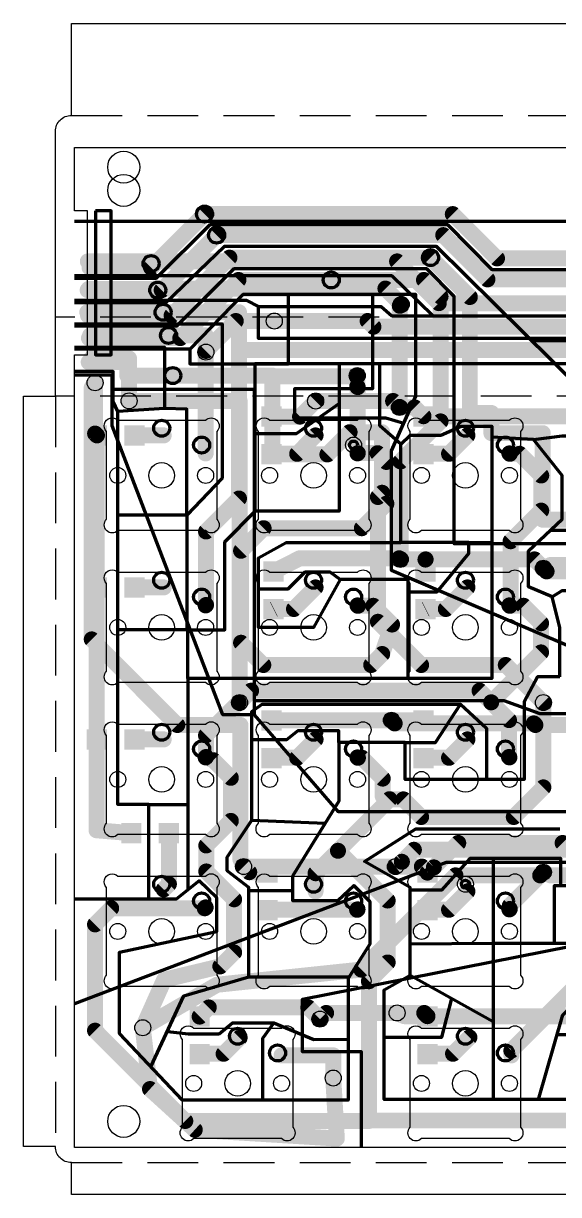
# Model space of a CAD drawing. Header units: millimetres. Extents: x -144 to 627, y 3 to 301.
# Drawn here: x 465.8 to 532.7, y 154.7 to 301.1 of the extents above; entities that cross this region are included whole.
import ezdxf

# ---------------------------------------------------------------- set-up
doc = ezdxf.new("R2010")
doc.units = ezdxf.units.MM
doc.linetypes.add('HIDDEN', pattern=[9.525, 6.35, -3.175])
for name, color, linetype in [('bends', 8, 'HIDDEN'), ('cuts', 31, 'Continuous'), ('pcb-bottom', 151, 'Continuous'), ('pcb-cuts', 211, 'Continuous'), ('pcb-top', 11, 'Continuous')]:
    doc.layers.add(name, color=color, linetype=linetype)
doc.layers.add('toolpath-pcb-bottom', color=155, linetype='Continuous', lineweight=200)
doc.layers.add('toolpath-pcb-top', color=15, linetype='Continuous', lineweight=200)

# ---------------------------------------------------------------- blocks, each defined once
blk = doc.blocks.new('RECT')
blk.add_solid([(-0.5, -0.5), (0.5, -0.5), (-0.5, 0.5), (0.5, 0.5)])

msp = doc.modelspace()

# ---------------------------------------------------------------- linework, layer by layer
at = {"layer": 'bends'}
for p, q in [((471.75, 289.625), (613.05, 289.625)), ((615.05, 264.425), (469.75, 264.425)), ((615.05, 254.525), (469.75, 254.525)), ((469.75, 254.525), (469.75, 160.725)), ((471.75, 158.725), (613.05, 158.725))]:
    msp.add_line(p, q, dxfattribs=at)
at = {"layer": 'cuts'}
for points in [[(471.75, 289.625), (471.75, 301.125), (613.05, 301.125), (613.05, 289.625, -0.4142136), (615.05, 287.625), (626.55, 287.625), (626.55, 264.425), (615.05, 264.425), (615.05, 254.525), (619.05, 254.525), (619.05, 160.725), (615.05, 160.725, -0.4142136), (613.05, 158.725), (613.05, 154.725), (471.75, 154.725), (471.75, 158.725, -0.4142136), (469.75, 160.725), (465.75, 160.725), (465.75, 254.525), (469.75, 254.525), (469.75, 287.625, -0.4142136)], [(476.15, 239.139), (476.15, 250.111, -1), (477.564, 251.525), (488.536, 251.525, -1), (489.95, 250.111), (489.95, 239.139, -1), (488.536, 237.725), (477.564, 237.725, -1)], [(495.15, 239.139), (495.15, 250.111, -1), (496.564, 251.525), (507.536, 251.525, -1), (508.95, 250.111), (508.95, 239.139, -1), (507.536, 237.725), (496.564, 237.725, -1)], [(514.15, 239.139), (514.15, 250.111, -1), (515.564, 251.525), (526.536, 251.525, -1), (527.95, 250.111), (527.95, 239.139, -1), (526.536, 237.725), (515.564, 237.725, -1)], [(476.15, 220.139), (476.15, 231.111, -1), (477.564, 232.525), (488.536, 232.525, -1), (489.95, 231.111), (489.95, 220.139, -1), (488.536, 218.725), (477.564, 218.725, -1)], [(495.15, 220.139), (495.15, 231.111, -1), (496.564, 232.525), (507.536, 232.525, -1), (508.95, 231.111), (508.95, 220.139, -1), (507.536, 218.725), (496.564, 218.725, -1)], [(514.15, 220.139), (514.15, 231.111, -1), (515.564, 232.525), (526.536, 232.525, -1), (527.95, 231.111), (527.95, 220.139, -1), (526.536, 218.725), (515.564, 218.725, -1)], [(476.15, 201.139), (476.15, 212.111, -1), (477.564, 213.525), (488.536, 213.525, -1), (489.95, 212.111), (489.95, 201.139, -1), (488.536, 199.725), (477.564, 199.725, -1)], [(495.15, 201.139), (495.15, 212.111, -1), (496.564, 213.525), (507.536, 213.525, -1), (508.95, 212.111), (508.95, 201.139, -1), (507.536, 199.725), (496.564, 199.725, -1)], [(514.15, 201.139), (514.15, 212.111, -1), (515.564, 213.525), (526.536, 213.525, -1), (527.95, 212.111), (527.95, 201.139, -1), (526.536, 199.725), (515.564, 199.725, -1)], [(476.15, 182.139), (476.15, 193.111, -1), (477.564, 194.525), (488.536, 194.525, -1), (489.95, 193.111), (489.95, 182.139, -1), (488.536, 180.725), (477.564, 180.725, -1)], [(495.15, 182.139), (495.15, 193.111, -1), (496.564, 194.525), (507.536, 194.525, -1), (508.95, 193.111), (508.95, 182.139, -1), (507.536, 180.725), (496.564, 180.725, -1)], [(514.15, 182.139), (514.15, 193.111, -1), (515.564, 194.525), (526.536, 194.525, -1), (527.95, 193.111), (527.95, 182.139, -1), (526.536, 180.725), (515.564, 180.725, -1)], [(485.65, 163.139), (485.65, 174.111, -1), (487.064, 175.525), (498.036, 175.525, -1), (499.45, 174.111), (499.45, 163.139, -1), (498.036, 161.725), (487.064, 161.725, -1)], [(514.15, 163.139), (514.15, 174.111, -1), (515.564, 175.525), (526.536, 175.525, -1), (527.95, 174.111), (527.95, 163.139, -1), (526.536, 161.725), (515.564, 161.725, -1)]]:
    msp.add_lwpolyline(points, format="xyb", close=True, dxfattribs=at)
for centre in [(478.3, 283.155), (478.3, 163.875)]:
    msp.add_circle(centre, 2, dxfattribs=at)
at = {"layer": 'pcb-bottom', "const_width": 2}
for points in [[(473.81, 271.375), (512.5, 271.375)], [(512.5, 271.375), (517.72, 266.155)], [(511.043, 267.982), (473.907, 267.938)], [(513.02, 266.005), (511.043, 267.982)], [(517.72, 266.155), (556.17, 266.155)], [(473.74, 265.02), (492.72, 265.02)], [(492.72, 260.305), (492.72, 265.02)], [(497.14, 263.925), (508.82, 263.925)], [(509.535, 263.21), (508.82, 263.925)], [(553.935, 263.21), (509.535, 263.21)], [(488.55, 262.125), (474.09, 262.125)], [(488.55, 260.04), (488.55, 262.125)], [(488.55, 247.375), (488.55, 260.04)], [(488.55, 260.04), (488.58, 260.04)], [(492.72, 260.305), (492.72, 241.735)], [(550.25, 260.305), (492.72, 260.305)], [(478.97, 259.235), (474.23, 259.235)], [(478.97, 253.935), (478.97, 259.235)], [(507.51, 255.725), (507.51, 257.095)], [(474.72, 249.856), (474.72, 256.205)], [(507.55, 255.685), (507.51, 255.725)], [(507.55, 247.375), (507.55, 255.685)], [(507.55, 255.685), (507.575, 255.66)], [(502.31, 253.925), (500.36, 251.975)], [(514.7, 253.125), (512.8, 253.125)], [(515.8, 252.025), (514.7, 253.125)], [(496.8, 251.975), (500.36, 251.975)], [(515.8, 252.025), (515.8, 251.975)], [(516.7, 252.025), (515.8, 251.975)], [(516.7, 252.025), (534.8, 252.025)], [(474.951, 249.625), (474.72, 249.856)], [(474.9, 231.525), (474.9, 249.625)], [(474.9, 249.625), (474.951, 249.625)], [(483.3, 249.625), (479.65, 249.625)], [(502.3, 249.625), (500, 247.325)], [(521.3, 249.625), (519, 247.325)], [(500, 247.325), (496.8, 247.325)], [(496.8, 247.325), (496.8, 247.275)], [(507.55, 247.375), (507.58, 247.405)], [(510.06, 247.405), (507.58, 247.405)], [(510.06, 247.405), (511.16, 246.305)], [(519, 247.325), (515.8, 247.325)], [(515.8, 247.325), (515.8, 247.275)], [(526.6, 247.325), (526.55, 247.375)], [(527.82, 247.325), (526.6, 247.325)], [(530.53, 244.615), (527.82, 247.325)], [(511.16, 246.305), (511.16, 241.095)], [(530.53, 240.225), (530.53, 244.615)], [(492.72, 241.735), (488.6, 237.615)], [(511.16, 241.095), (508.09, 238.025)], [(526.7, 236.395), (530.53, 240.225)], [(495.8, 238.025), (492.98, 235.205)], [(508.09, 238.025), (495.8, 238.025)], [(488.6, 237.615), (488.6, 228.425)], [(526.7, 228.325), (526.7, 236.395)], [(492.98, 235.205), (492.98, 223.705)], [(500.316, 234.265), (497.05, 232.6)], [(512.76, 234.265), (500.316, 234.265)], [(512.9, 234.125), (512.76, 234.265)], [(512.9, 234.125), (516.07, 234.125)], [(516.07, 234.125), (516.05, 234.105)], [(516.05, 232.6), (516.05, 234.105)], [(530.8, 233.025), (531.2, 232.625)], [(531.2, 232.625), (535, 232.625)], [(474.9, 231.525), (474.951, 230.625)], [(474.9, 212.525), (474.9, 230.625)], [(474.9, 230.625), (474.951, 230.625)], [(483.3, 230.625), (479.65, 230.625)], [(502.3, 230.625), (499.6, 227.925)], [(521.3, 230.625), (518.6, 227.925)], [(488.6, 228.425), (488.55, 228.375)], [(497.1, 227.925), (497.05, 227.9)], [(499.6, 227.925), (497.1, 227.925)], [(507.6, 228.325), (507.55, 228.375)], [(509.53, 228.325), (507.6, 228.325)], [(511.872, 225.983), (509.53, 228.325)], [(516.1, 227.925), (516.05, 227.9)], [(518.6, 227.925), (516.1, 227.925)], [(526.6, 228.325), (526.55, 228.375)], [(526.7, 228.325), (526.6, 228.325)], [(528.33, 228.325), (526.7, 228.325)], [(530.51, 226.145), (528.33, 228.325)], [(511.872, 225.983), (510.633, 222.298)], [(530.51, 222.495), (530.51, 226.145)], [(492.98, 223.705), (495.76, 220.925)], [(509.26, 220.925), (510.633, 222.298)], [(524.275, 216.26), (530.51, 222.495)], [(495.76, 220.925), (509.26, 220.925)], [(494.24, 217.715), (492.8, 216.275)], [(522.82, 217.715), (494.24, 217.715)], [(524.275, 216.26), (522.82, 217.715)], [(492.68, 216.225), (488.6, 212.145)], [(492.8, 216.225), (492.68, 216.225)], [(492.8, 216.225), (492.8, 216.275)], [(526.5, 214.035), (524.275, 216.26)], [(530.8, 216.225), (530.8, 205.625)], [(511.8, 214.025), (496.8, 214.025)], [(496.8, 214.025), (496.8, 213.975)], [(515.8, 214.025), (511.8, 214.025)], [(515.8, 214.025), (515.8, 213.975)], [(526.5, 209.425), (526.5, 214.035)], [(474.9, 212.525), (474.951, 211.625)], [(474.9, 200.265), (474.9, 211.625)], [(474.9, 211.625), (474.951, 211.625)], [(483.3, 211.625), (479.65, 211.625)], [(488.6, 212.145), (488.6, 209.425)], [(502.3, 211.625), (500, 209.325)], [(521.3, 211.625), (519, 209.325)], [(488.6, 209.425), (488.55, 209.375)], [(489.5, 209.025), (488.6, 209.425)], [(489.5, 209.025), (491.7, 206.825)], [(500, 209.325), (496.8, 209.325)], [(496.8, 209.325), (496.8, 209.275)], [(507.6, 209.325), (507.55, 209.375)], [(507.6, 209.325), (508.1, 209.325)], [(508.1, 209.325), (510.7, 206.725)], [(519, 209.325), (515.8, 209.325)], [(515.8, 209.325), (515.8, 209.275)], [(526.5, 209.425), (526.55, 209.375)], [(491.7, 206.825), (491.7, 201.435)], [(510.7, 206.725), (510.7, 204.525)], [(530.8, 205.625), (527.1, 201.925)], [(511.552, 204.147), (505.105, 197.7)], [(511.552, 204.147), (510.7, 204.525)], [(511.6, 204.125), (511.552, 204.147)], [(513.3, 204.125), (511.6, 204.125)], [(515.5, 201.925), (513.3, 204.125)], [(491.7, 201.435), (488.63, 198.365)], [(527.1, 201.925), (515.5, 201.925)], [(474.9, 200.265), (479.251, 199.905)], [(483.95, 199.905), (483.95, 193.524)], [(488.63, 198.365), (488.63, 195.115)], [(517.1, 195.625), (520.15, 198.675)], [(520.15, 198.675), (533.21, 198.675)], [(534.8, 197.085), (533.21, 198.675)], [(505.105, 197.7), (502.3, 194.895)], [(505.105, 197.7), (511.32, 191.485)], [(493.3, 195.725), (494, 195.025)], [(515.6, 195.725), (512.3, 195.725)], [(516.3, 195.025), (515.6, 195.725)], [(517.1, 195.625), (516.3, 194.975)], [(488.63, 195.115), (492.11, 191.635)], [(494, 195.025), (496.3, 195.025)], [(496.3, 195.025), (496.3, 194.975)], [(502.3, 194.895), (502.3, 192.625)], [(516.3, 195.025), (516.3, 194.975)], [(530.8, 195.025), (526.6, 190.825)], [(483.95, 193.524), (483.3, 192.875)], [(521.3, 192.625), (519, 190.325)], [(492.11, 191.635), (492.11, 184.981)], [(511.32, 191.485), (511.32, 183.735)], [(526.6, 190.825), (526.6, 190.425)], [(476.73, 190.515), (474.714, 188.499)], [(488.44, 190.515), (476.73, 190.515)], [(488.55, 190.625), (488.44, 190.515)], [(507.5, 190.325), (496.3, 190.325)], [(496.3, 190.325), (496.3, 190.275)], [(507.5, 190.325), (507.55, 190.375)], [(519, 190.325), (516.3, 190.325)], [(516.3, 190.325), (516.3, 190.275)], [(526.6, 190.425), (526.55, 190.375)], [(474.714, 188.499), (474.714, 175.211)], [(492.11, 184.981), (490.388, 183.258)], [(511.32, 183.735), (508.98, 181.395)], [(490.388, 183.258), (483.36, 181.575)], [(537, 182.925), (526.8, 172.725)], [(483.36, 181.575), (480.68, 175.585)], [(508.98, 181.395), (508.98, 163.985)], [(487.8, 176.975), (488.941, 178.115)], [(501.39, 178.115), (488.941, 178.115)], [(502.85, 176.655), (501.39, 178.115)], [(515.9, 177.425), (512.5, 177.425)], [(516.3, 177.025), (515.9, 177.425)], [(516.3, 177.025), (516.3, 176.975)], [(474.714, 175.211), (486, 163.925)], [(492.8, 174.325), (490.8, 172.325)], [(492.8, 174.325), (492.8, 174.375)], [(521.55, 174.375), (519.5, 172.325)], [(490.8, 172.325), (487.8, 172.325)], [(487.8, 172.325), (487.8, 172.275)], [(504.53, 172.125), (498.05, 172.125)], [(504.51, 169.295), (504.53, 172.125)], [(519.5, 172.325), (516.3, 172.325)], [(516.3, 172.325), (516.3, 172.275)], [(526.8, 172.725), (526.8, 172.125)], [(486, 163.925), (508.98, 163.925)], [(508.98, 163.985), (584.83, 163.985)], [(508.98, 163.985), (508.98, 163.925)]]:
    msp.add_lwpolyline(points, dxfattribs=at)
at = {"layer": 'pcb-bottom', "const_width": 1}
for points in [[(473.81, 271.875, 1), (473.81, 270.875)], [(512.854, 271.729, 1), (512.146, 271.021)], [(512.5, 270.875, 1), (512.5, 271.875)], [(473.906, 268.438, 1), (473.908, 267.438)], [(511.397, 268.335, 1), (510.69, 267.628)], [(511.044, 267.482, 1), (511.043, 268.482)], [(512.666, 265.651, 1), (513.374, 266.359)], [(517.72, 266.655, 1), (517.72, 265.655)], [(517.366, 265.801, 1), (518.074, 266.509)], [(473.74, 265.52, 1), (473.74, 264.52)], [(493.22, 265.02, 1), (492.22, 265.02)], [(492.72, 264.52, 1), (492.72, 265.52)], [(497.14, 264.425, 1), (497.14, 263.425)], [(509.174, 264.279, 1), (508.466, 263.571)], [(508.82, 263.425, 1), (508.82, 264.425)], [(509.535, 263.71, 1), (509.535, 262.71)], [(509.181, 262.856, 1), (509.889, 263.564)], [(474.09, 262.625, 1), (474.09, 261.625)], [(489.05, 262.125, 1), (488.05, 262.125)], [(488.55, 261.625, 1), (488.55, 262.625)], [(489.05, 260.04, 1), (488.05, 260.04)], [(488.55, 260.54, 1), (488.55, 259.54)], [(488.58, 259.54, 1), (488.58, 260.54)], [(493.22, 260.305, 1), (492.22, 260.305)], [(492.72, 260.805, 1), (492.72, 259.805)], [(492.22, 260.305, 1), (493.22, 260.305)], [(474.23, 259.735, 1), (474.23, 258.735)], [(479.47, 259.235, 1), (478.47, 259.235)], [(478.97, 258.735, 1), (478.97, 259.735)], [(488.05, 260.04, 1), (489.05, 260.04)], [(508.01, 257.095, 1), (507.01, 257.095)], [(475.22, 256.205, 1), (474.22, 256.205)], [(507.864, 256.079, 1), (507.156, 255.371)], [(507.01, 255.725, 1), (508.01, 255.725)], [(508.05, 255.685, 1), (507.05, 255.685)], [(507.904, 256.039, 1), (507.196, 255.331)], [(507.196, 255.331, 1), (507.904, 256.039)], [(507.221, 255.306, 1), (507.929, 256.014)], [(502.664, 253.571, 1), (501.956, 254.279)], [(478.47, 253.935, 1), (479.47, 253.935)], [(512.8, 253.625, 1), (512.8, 252.625)], [(515.054, 253.479, 1), (514.346, 252.771)], [(514.7, 252.625, 1), (514.7, 253.625)], [(496.8, 252.475, 1), (496.8, 251.475)], [(500.006, 252.328, 1), (500.713, 251.621)], [(500.36, 251.475, 1), (500.36, 252.475)], [(516.3, 252.025, 1), (515.3, 252.025)], [(515.772, 252.474, 1), (515.828, 251.475)], [(515.3, 251.975, 1), (516.3, 251.975)], [(515.446, 251.671, 1), (516.154, 252.379)], [(516.7, 252.525, 1), (516.7, 251.525)], [(516.728, 251.526, 1), (516.672, 252.524)], [(475.074, 250.209, 1), (474.366, 249.502)], [(474.22, 249.856, 1), (475.22, 249.856)], [(475.4, 249.625, 1), (474.4, 249.625)], [(474.9, 250.125, 1), (474.9, 249.125)], [(474.597, 249.271, 1), (475.304, 249.979)], [(474.951, 249.125, 1), (474.951, 250.125)], [(479.65, 250.125, 1), (479.65, 249.125)], [(483.3, 249.125, 1), (483.3, 250.125)], [(502.654, 249.271, 1), (501.946, 249.979)], [(521.654, 249.271, 1), (520.946, 249.979)], [(488.05, 247.375, 1), (489.05, 247.375)], [(496.8, 247.825, 1), (496.8, 246.825)], [(497.3, 247.325, 1), (496.3, 247.325)], [(496.3, 247.275, 1), (497.3, 247.275)], [(499.646, 247.679, 1), (500.354, 246.971)], [(500, 246.825, 1), (500, 247.825)], [(507.196, 247.729, 1), (507.904, 247.021)], [(507.05, 247.375, 1), (508.05, 247.375)], [(507.58, 247.905, 1), (507.58, 246.905)], [(507.934, 247.051, 1), (507.226, 247.759)], [(510.414, 247.759, 1), (509.706, 247.051)], [(510.06, 246.905, 1), (510.06, 247.905)], [(515.8, 247.825, 1), (515.8, 246.825)], [(516.3, 247.325, 1), (515.3, 247.325)], [(515.3, 247.275, 1), (516.3, 247.275)], [(518.646, 247.679, 1), (519.354, 246.971)], [(519, 246.825, 1), (519, 247.825)], [(526.904, 247.729, 1), (526.196, 247.021)], [(526.6, 247.825, 1), (526.6, 246.825)], [(526.246, 246.971, 1), (526.954, 247.679)], [(528.174, 247.679, 1), (527.466, 246.971)], [(527.82, 246.825, 1), (527.82, 247.825)], [(511.66, 246.305, 1), (510.66, 246.305)], [(510.806, 245.951, 1), (511.514, 246.659)], [(531.03, 244.615, 1), (530.03, 244.615)], [(530.176, 244.261, 1), (530.884, 244.969)], [(492.22, 241.735, 1), (493.22, 241.735)], [(493.074, 241.381, 1), (492.366, 242.089)], [(510.66, 241.095, 1), (511.66, 241.095)], [(511.514, 240.741, 1), (510.806, 241.449)], [(530.03, 240.225, 1), (531.03, 240.225)], [(530.884, 239.871, 1), (530.176, 240.579)], [(495.8, 238.525, 1), (495.8, 237.525)], [(496.154, 237.671, 1), (495.446, 238.379)], [(507.736, 238.379, 1), (508.444, 237.671)], [(508.09, 237.525, 1), (508.09, 238.525)], [(489.1, 237.615, 1), (488.1, 237.615)], [(488.246, 237.969, 1), (488.954, 237.261)], [(527.2, 236.395, 1), (526.2, 236.395)], [(526.346, 236.749, 1), (527.054, 236.041)], [(493.48, 235.205, 1), (492.48, 235.205)], [(492.626, 235.559, 1), (493.334, 234.851)], [(500.316, 234.765, 1), (500.316, 233.765)], [(500.543, 233.82, 1), (500.089, 234.71)], [(513.114, 234.619, 1), (512.406, 233.911)], [(512.9, 234.625, 1), (512.9, 233.625)], [(512.546, 233.771, 1), (513.254, 234.479)], [(512.76, 233.765, 1), (512.76, 234.765)], [(516.55, 234.105, 1), (515.55, 234.105)], [(515.696, 234.459, 1), (516.404, 233.751)], [(516.424, 233.771, 1), (515.716, 234.479)], [(516.07, 233.625, 1), (516.07, 234.625)], [(496.823, 233.045, 1), (497.277, 232.154)], [(515.55, 232.6, 1), (516.55, 232.6)], [(531.154, 233.379, 1), (530.446, 232.671)], [(531.2, 233.125, 1), (531.2, 232.125)], [(530.846, 232.271, 1), (531.554, 232.979)], [(475.399, 231.553, 1), (474.401, 231.497)], [(474.4, 231.525, 1), (475.4, 231.525)], [(475.4, 230.625, 1), (474.4, 230.625)], [(474.9, 231.125, 1), (474.9, 230.125)], [(474.951, 230.125, 1), (474.951, 231.125)], [(479.65, 231.125, 1), (479.65, 230.125)], [(483.3, 230.125, 1), (483.3, 231.125)], [(502.654, 230.271, 1), (501.946, 230.979)], [(521.654, 230.271, 1), (520.946, 230.979)], [(474.451, 230.597, 1), (475.45, 230.653)], [(488.196, 228.729, 1), (488.904, 228.021)], [(488.1, 228.425, 1), (489.1, 228.425)], [(488.954, 228.071, 1), (488.246, 228.779)], [(496.83, 228.35, 1), (497.27, 227.452)], [(497.1, 228.425, 1), (497.1, 227.425)], [(497.32, 227.476, 1), (496.88, 228.374)], [(499.246, 228.279, 1), (499.954, 227.571)], [(499.6, 227.425, 1), (499.6, 228.425)], [(507.904, 228.729, 1), (507.196, 228.021)], [(507.6, 228.825, 1), (507.6, 227.825)], [(507.246, 227.971, 1), (507.954, 228.679)], [(509.884, 228.679, 1), (509.176, 227.971)], [(509.53, 227.825, 1), (509.53, 228.825)], [(515.83, 228.35, 1), (516.27, 227.452)], [(516.1, 228.425, 1), (516.1, 227.425)], [(516.32, 227.476, 1), (515.88, 228.374)], [(518.246, 228.279, 1), (518.954, 227.571)], [(518.6, 227.425, 1), (518.6, 228.425)], [(526.904, 228.729, 1), (526.196, 228.021)], [(526.6, 228.825, 1), (526.6, 227.825)], [(526.7, 228.825, 1), (526.7, 227.825)], [(526.2, 228.325, 1), (527.2, 228.325)], [(526.246, 227.971, 1), (526.954, 228.679)], [(526.7, 227.825, 1), (526.7, 228.825)], [(528.684, 228.679, 1), (527.976, 227.971)], [(528.33, 227.825, 1), (528.33, 228.825)], [(512.346, 225.824, 1), (511.398, 226.143)], [(531.01, 226.145, 1), (530.01, 226.145)], [(530.156, 225.791, 1), (530.864, 226.499)], [(511.518, 225.63, 1), (512.225, 226.337)], [(493.334, 224.059, 1), (492.626, 223.351)], [(492.48, 223.705, 1), (493.48, 223.705)], [(510.159, 222.458, 1), (511.107, 222.139)], [(510.987, 221.945, 1), (510.28, 222.652)], [(530.01, 222.495, 1), (531.01, 222.495)], [(530.864, 222.141, 1), (530.156, 222.849)], [(495.76, 221.425, 1), (495.76, 220.425)], [(495.406, 220.571, 1), (496.114, 221.279)], [(508.906, 221.279, 1), (509.614, 220.571)], [(509.26, 220.425, 1), (509.26, 221.425)], [(494.24, 218.215, 1), (494.24, 217.215)], [(494.594, 217.361, 1), (493.886, 218.069)], [(523.174, 218.069, 1), (522.466, 217.361)], [(522.82, 217.215, 1), (522.82, 218.215)], [(492.68, 216.725, 1), (492.68, 215.725)], [(493.3, 216.275, 1), (492.3, 216.275)], [(492.446, 216.629, 1), (493.154, 215.921)], [(492.3, 216.225, 1), (493.3, 216.225)], [(493.034, 215.871, 1), (492.326, 216.579)], [(492.8, 215.725, 1), (492.8, 216.725)], [(524.629, 216.614, 1), (523.921, 215.906)], [(523.921, 216.614, 1), (524.629, 215.906)], [(523.921, 215.906, 1), (524.629, 216.614)], [(531.3, 216.225, 1), (530.3, 216.225)], [(496.8, 214.525, 1), (496.8, 213.525)], [(497.3, 214.025, 1), (496.3, 214.025)], [(496.3, 213.975, 1), (497.3, 213.975)], [(511.8, 214.525, 1), (511.8, 213.525)], [(511.8, 213.525, 1), (511.8, 214.525)], [(516.3, 214.025, 1), (515.3, 214.025)], [(515.3, 213.975, 1), (516.3, 213.975)], [(515.8, 213.525, 1), (515.8, 214.525)], [(527, 214.035, 1), (526, 214.035)], [(526.146, 213.681, 1), (526.854, 214.389)], [(475.399, 212.553, 1), (474.401, 212.497)], [(474.4, 212.525, 1), (475.4, 212.525)], [(475.4, 211.625, 1), (474.4, 211.625)], [(474.9, 212.125, 1), (474.9, 211.125)], [(474.951, 211.125, 1), (474.951, 212.125)], [(479.65, 212.125, 1), (479.65, 211.125)], [(483.3, 211.125, 1), (483.3, 212.125)], [(489.1, 212.145, 1), (488.1, 212.145)], [(488.246, 212.499, 1), (488.954, 211.791)], [(502.654, 211.271, 1), (501.946, 211.979)], [(521.654, 211.271, 1), (520.946, 211.979)], [(474.451, 211.597, 1), (475.45, 211.653)], [(488.196, 209.729, 1), (488.904, 209.021)], [(488.803, 209.882, 1), (488.397, 208.968)], [(488.1, 209.425, 1), (489.1, 209.425)], [(488.954, 209.071, 1), (488.246, 209.779)], [(489.854, 209.379, 1), (489.146, 208.671)], [(489.297, 208.568, 1), (489.703, 209.482)], [(496.8, 209.825, 1), (496.8, 208.825)], [(497.3, 209.325, 1), (496.3, 209.325)], [(496.3, 209.275, 1), (497.3, 209.275)], [(499.646, 209.679, 1), (500.354, 208.971)], [(500, 208.825, 1), (500, 209.825)], [(507.904, 209.729, 1), (507.196, 209.021)], [(507.6, 209.825, 1), (507.6, 208.825)], [(507.246, 208.971, 1), (507.954, 209.679)], [(508.454, 209.679, 1), (507.746, 208.971)], [(508.1, 208.825, 1), (508.1, 209.825)], [(515.8, 209.825, 1), (515.8, 208.825)], [(516.3, 209.325, 1), (515.3, 209.325)], [(515.3, 209.275, 1), (516.3, 209.275)], [(518.646, 209.679, 1), (519.354, 208.971)], [(519, 208.825, 1), (519, 209.825)], [(526.854, 209.779, 1), (526.146, 209.071)], [(526, 209.425, 1), (527, 209.425)], [(526.196, 209.021, 1), (526.904, 209.729)], [(492.2, 206.825, 1), (491.2, 206.825)], [(491.346, 206.471, 1), (492.054, 207.179)], [(511.2, 206.725, 1), (510.2, 206.725)], [(510.346, 206.371, 1), (511.054, 207.079)], [(531.154, 205.271, 1), (530.446, 205.979)], [(510.903, 204.982, 1), (510.497, 204.068)], [(510.2, 204.525, 1), (511.2, 204.525)], [(511.755, 204.603, 1), (511.349, 203.69)], [(511.6, 204.625, 1), (511.6, 203.625)], [(511.905, 203.793, 1), (511.198, 204.5)], [(511.349, 203.69, 1), (511.755, 204.603)], [(511.397, 203.668, 1), (511.803, 204.582)], [(513.654, 204.479, 1), (512.946, 203.771)], [(513.3, 203.625, 1), (513.3, 204.625)], [(530.3, 205.625, 1), (531.3, 205.625)], [(492.054, 201.081, 1), (491.346, 201.789)], [(515.5, 202.425, 1), (515.5, 201.425)], [(515.146, 201.571, 1), (515.854, 202.279)], [(526.746, 202.279, 1), (527.454, 201.571)], [(527.1, 201.425, 1), (527.1, 202.425)], [(474.941, 200.764, 1), (474.859, 199.767)], [(474.4, 200.265, 1), (475.4, 200.265)], [(479.209, 199.407, 1), (479.292, 200.403)], [(484.45, 199.905, 1), (483.45, 199.905)], [(491.2, 201.435, 1), (492.2, 201.435)], [(489.13, 198.365, 1), (488.13, 198.365)], [(488.276, 198.719, 1), (488.984, 198.011)], [(520.15, 199.175, 1), (520.15, 198.175)], [(520.504, 198.321, 1), (519.796, 199.029)], [(533.564, 199.029, 1), (532.856, 198.321)], [(505.459, 198.054, 1), (504.751, 197.346)], [(504.751, 198.054, 1), (505.459, 197.346)], [(505.459, 197.346, 1), (504.751, 198.054)], [(493.654, 196.079, 1), (492.946, 195.371)], [(512.3, 196.225, 1), (512.3, 195.225)], [(515.954, 196.079, 1), (515.246, 195.371)], [(515.6, 195.225, 1), (515.6, 196.225)], [(516.746, 195.979, 1), (517.454, 195.271)], [(517.415, 195.237, 1), (516.785, 196.013)], [(488.984, 195.469, 1), (488.276, 194.761)], [(488.13, 195.115, 1), (489.13, 195.115)], [(494, 195.525, 1), (494, 194.525)], [(493.646, 194.671, 1), (494.354, 195.379)], [(496.8, 195.025, 1), (495.8, 195.025)], [(495.8, 194.975, 1), (496.8, 194.975)], [(496.3, 194.525, 1), (496.3, 195.525)], [(502.8, 194.895, 1), (501.8, 194.895)], [(501.946, 195.249, 1), (502.654, 194.541)], [(516.8, 195.025, 1), (515.8, 195.025)], [(515.985, 195.362, 1), (516.615, 194.587)], [(515.8, 194.975, 1), (516.8, 194.975)], [(515.946, 194.671, 1), (516.654, 195.379)], [(531.154, 194.671, 1), (530.446, 195.379)], [(482.946, 193.229, 1), (483.654, 192.521)], [(483.45, 193.524, 1), (484.45, 193.524)], [(484.303, 193.171, 1), (483.596, 193.878)], [(521.654, 192.271, 1), (520.946, 192.979)], [(492.61, 191.635, 1), (491.61, 191.635)], [(491.756, 191.281, 1), (492.464, 191.989)], [(501.8, 192.625, 1), (502.8, 192.625)], [(511.82, 191.485, 1), (510.82, 191.485)], [(510.966, 191.131, 1), (511.674, 191.839)], [(527.1, 190.825, 1), (526.1, 190.825)], [(476.73, 191.015, 1), (476.73, 190.015)], [(477.084, 190.161, 1), (476.376, 190.869)], [(488.086, 190.869, 1), (488.794, 190.161)], [(488.904, 190.271, 1), (488.196, 190.979)], [(488.44, 190.015, 1), (488.44, 191.015)], [(496.3, 190.825, 1), (496.3, 189.825)], [(496.8, 190.325, 1), (495.8, 190.325)], [(495.8, 190.275, 1), (496.8, 190.275)], [(507.146, 190.679, 1), (507.854, 189.971)], [(507.904, 190.021, 1), (507.196, 190.729)], [(507.5, 189.825, 1), (507.5, 190.825)], [(516.3, 190.825, 1), (516.3, 189.825)], [(516.8, 190.325, 1), (515.8, 190.325)], [(515.8, 190.275, 1), (516.8, 190.275)], [(518.646, 190.679, 1), (519.354, 189.971)], [(519, 189.825, 1), (519, 190.825)], [(526.196, 190.729, 1), (526.904, 190.021)], [(526.246, 191.179, 1), (526.954, 190.471)], [(526.1, 190.425, 1), (527.1, 190.425)], [(526.954, 190.071, 1), (526.246, 190.779)], [(475.214, 188.499, 1), (474.214, 188.499)], [(474.36, 188.853, 1), (475.068, 188.145)], [(492.464, 184.627, 1), (491.756, 185.334)], [(491.61, 184.981, 1), (492.61, 184.981)], [(511.674, 183.381, 1), (510.966, 184.089)], [(490.034, 183.612, 1), (490.741, 182.905)], [(490.504, 182.772, 1), (490.271, 183.745)], [(510.82, 183.735, 1), (511.82, 183.735)], [(483.244, 182.061, 1), (483.477, 181.089)], [(483.816, 181.371, 1), (482.904, 181.779)], [(509.48, 181.395, 1), (508.48, 181.395)], [(508.626, 181.749, 1), (509.334, 181.041)], [(488.941, 178.615, 1), (488.941, 177.615)], [(489.294, 177.761, 1), (488.587, 178.469)], [(501.744, 178.469, 1), (501.036, 177.761)], [(501.39, 177.615, 1), (501.39, 178.615)], [(487.446, 177.328, 1), (488.154, 176.621)], [(502.496, 176.301, 1), (503.204, 177.009)], [(512.5, 177.925, 1), (512.5, 176.925)], [(516.254, 177.779, 1), (515.546, 177.071)], [(516.8, 177.025, 1), (515.8, 177.025)], [(515.8, 176.975, 1), (516.8, 176.975)], [(515.9, 176.925, 1), (515.9, 177.925)], [(515.946, 176.671, 1), (516.654, 177.379)], [(475.068, 175.565, 1), (474.36, 174.857)], [(474.214, 175.211, 1), (475.214, 175.211)], [(480.224, 175.789, 1), (481.136, 175.381)], [(493.3, 174.375, 1), (492.3, 174.375)], [(492.3, 174.325, 1), (493.3, 174.325)], [(493.154, 173.971, 1), (492.446, 174.679)], [(521.904, 174.021, 1), (521.196, 174.729)], [(487.8, 172.825, 1), (487.8, 171.825)], [(488.3, 172.325, 1), (487.3, 172.325)], [(487.3, 172.275, 1), (488.3, 172.275)], [(490.446, 172.679, 1), (491.154, 171.971)], [(490.8, 171.825, 1), (490.8, 172.825)], [(498.05, 172.625, 1), (498.05, 171.625)], [(505.03, 172.121, 1), (504.03, 172.129)], [(504.53, 171.625, 1), (504.53, 172.625)], [(516.3, 172.825, 1), (516.3, 171.825)], [(516.8, 172.325, 1), (515.8, 172.325)], [(515.8, 172.275, 1), (516.8, 172.275)], [(519.146, 172.679, 1), (519.854, 171.971)], [(519.5, 171.825, 1), (519.5, 172.825)], [(527.3, 172.725, 1), (526.3, 172.725)], [(526.446, 173.079, 1), (527.154, 172.371)], [(526.3, 172.125, 1), (527.3, 172.125)], [(504.01, 169.298, 1), (505.01, 169.292)], [(486, 164.425, 1), (486, 163.425)], [(485.646, 163.571, 1), (486.354, 164.279)], [(508.98, 164.485, 1), (508.98, 163.485)], [(509.48, 163.985, 1), (508.48, 163.985)], [(508.48, 163.985, 1), (509.48, 163.985)], [(508.48, 163.925, 1), (509.48, 163.925)], [(508.98, 163.425, 1), (508.98, 164.425)]]:
    msp.add_lwpolyline(points, format="xyb", dxfattribs=at)
at = {"layer": 'pcb-cuts'}
msp.add_lwpolyline([(472.15, 259.715), (473.75, 259.715), (473.75, 277.715), (472.15, 277.715), (472.15, 285.625), (613.45, 285.625), (613.45, 160.625), (472.15, 160.625)], close=True, dxfattribs=at)
for centre, radius in [((478.3, 280.255), 2), ((488.413, 277.285), 1), ((489.926, 274.66), 1), ((516.68, 271.845), 1), ((481.728, 271.1), 1), ((504.258, 269.055), 1), ((482.551, 267.785), 1), ((513.02, 266.005), 1), ((483.23, 265.02), 1), ((497.14, 263.925), 1), ((483.909, 262.125), 1), ((488.58, 260.04), 1), ((484.435, 257.105), 1), ((507.51, 257.095), 1), ((474.72, 256.205), 1), ((478.97, 253.935), 1), ((502.31, 253.925), 1), ((512.8, 253.125), 1), ((483.05, 250.525), 1), ((502.05, 250.525), 1), ((521.05, 250.525), 1), ((488.05, 248.425), 1), ((507.05, 248.425), 1), ((526.05, 248.425), 1), ((483.05, 244.625), 1.6), ((502.05, 244.625), 1.6), ((521.05, 244.625), 1.6), ((477.55, 244.625), 1), ((488.55, 244.625), 1), ((496.55, 244.625), 1), ((507.55, 244.625), 1), ((515.55, 244.625), 1), ((526.55, 244.625), 1), ((512.9, 234.125), 1), ((530.8, 233.025), 1), ((483.05, 231.525), 1), ((502.05, 231.525), 1), ((521.05, 231.525), 1), ((488.05, 229.425), 1), ((507.05, 229.425), 1), ((526.05, 229.425), 1), ((483.05, 225.625), 1.6), ((502.05, 225.625), 1.6), ((521.05, 225.625), 1.6), ((477.55, 225.625), 1), ((488.55, 225.625), 1), ((496.55, 225.625), 1), ((507.55, 225.625), 1), ((515.55, 225.625), 1), ((526.55, 225.625), 1), ((492.8, 216.225), 1), ((530.8, 216.225), 1), ((511.8, 214.025), 1), ((483.05, 212.525), 1), ((502.05, 212.525), 1), ((521.05, 212.525), 1), ((488.05, 210.425), 1), ((507.05, 210.425), 1), ((526.05, 210.425), 1), ((483.05, 206.625), 1.6), ((502.05, 206.625), 1.6), ((521.05, 206.625), 1.6), ((477.55, 206.625), 1), ((488.55, 206.625), 1), ((496.55, 206.625), 1), ((507.55, 206.625), 1), ((515.55, 206.625), 1), ((526.55, 206.625), 1), ((493.3, 195.725), 1), ((512.3, 195.725), 1), ((530.8, 195.025), 1), ((483.05, 193.525), 1), ((502.05, 193.525), 1), ((521.05, 193.525), 1), ((488.05, 191.425), 1), ((507.05, 191.425), 1), ((526.05, 191.425), 1), ((483.05, 187.625), 1.6), ((502.05, 187.625), 1.6), ((521.05, 187.625), 1.6), ((477.55, 187.625), 1), ((488.55, 187.625), 1), ((496.55, 187.625), 1), ((507.55, 187.625), 1), ((515.55, 187.625), 1), ((526.55, 187.625), 1), ((502.85, 176.655), 1), ((512.5, 177.425), 1), ((480.68, 175.585), 1), ((492.55, 174.525), 1), ((521.05, 174.525), 1), ((497.55, 172.425), 1), ((526.05, 172.425), 1), ((492.55, 168.625), 1.6), ((504.51, 169.295), 1), ((521.05, 168.625), 1.6), ((487.05, 168.625), 1), ((498.05, 168.625), 1), ((515.55, 168.625), 1), ((526.55, 168.625), 1), ((478.3, 163.875), 2)]:
    msp.add_circle(centre, radius, dxfattribs=at)
at = {"layer": 'pcb-top', "const_width": 2}
for points in [[(488.413, 277.285), (481.728, 270.6)], [(519.47, 277.285), (488.413, 277.285)], [(525, 271.755), (519.47, 277.285)], [(489.926, 274.66), (483.051, 267.785)], [(518.275, 274.66), (489.926, 274.66)], [(523.805, 269.13), (518.275, 274.66)], [(491.521, 271.845), (484.291, 264.615)], [(516.68, 271.845), (491.521, 271.845)], [(516.68, 271.845), (521.6, 266.925)], [(605.09, 271.755), (525, 271.755)], [(481.728, 270.6), (474.03, 270.6)], [(492.65, 269.055), (485.38, 261.785)], [(515.865, 269.055), (492.65, 269.055)], [(515.865, 269.055), (517.935, 266.986)], [(603.857, 269.13), (523.805, 269.13)], [(483.051, 267.785), (473.79, 267.785)], [(517.935, 266.986), (517.935, 251.375)], [(521.6, 266.925), (521.6, 252.426)], [(513.02, 266.005), (512.84, 265.825)], [(512.84, 265.825), (512.84, 253.165)], [(484.291, 264.615), (473.84, 264.615)], [(492.32, 263.925), (488.58, 260.185)], [(497.14, 263.925), (492.32, 263.925)], [(485.38, 261.785), (473.95, 261.785)], [(488.58, 260.04), (488.58, 260.185)], [(478.75, 258.785), (473.92, 258.785)], [(478.75, 257.105), (478.75, 258.785)], [(496.895, 257.105), (478.75, 257.105)], [(496.895, 257.025), (496.895, 257.105)], [(507.44, 257.025), (496.895, 257.025)], [(496.895, 247.245), (496.895, 257.025)], [(507.51, 257.095), (507.44, 257.025)], [(474.3, 255.625), (474.3, 224.125)], [(478.97, 253.935), (492.8, 253.935)], [(492.8, 216.225), (492.8, 253.935)], [(512, 253.925), (502.31, 253.925)], [(512, 253.925), (512.8, 253.125)], [(512.8, 253.125), (512.84, 253.165)], [(521.6, 252.426), (524.3, 252.426)], [(524.3, 252.426), (524.3, 249.905)], [(517.935, 251.375), (512.935, 246.375)], [(503.78, 247.245), (506.56, 250.025)], [(506.56, 250.025), (510.63, 250.025)], [(510.63, 250.025), (510.63, 242.455)], [(524.3, 249.905), (530.725, 249.905)], [(530.725, 239.085), (530.725, 249.905)], [(496.895, 247.245), (503.78, 247.245)], [(512.935, 246.375), (512.935, 234.16)], [(510.63, 242.455), (510.1, 241.925)], [(510.1, 241.925), (510.1, 226.325)], [(567.44, 239.085), (530.725, 239.085)], [(512.935, 234.16), (512.9, 234.125)], [(512.9, 234.125), (529.7, 234.125)], [(529.7, 234.125), (530.8, 233.025)], [(531.7, 233.425), (530.8, 233.025)], [(531.7, 233.425), (567.7, 233.425)], [(510.1, 226.325), (515.5, 220.925)], [(474.3, 224.125), (485, 213.425)], [(515.5, 220.925), (526.1, 220.925)], [(526.1, 220.925), (530.8, 216.225)], [(485, 213.425), (492.9, 213.425)], [(492.9, 213.425), (492.9, 196.625)], [(512.2, 213.625), (511.8, 214.025)], [(529.6, 213.625), (512.2, 213.625)], [(529.8, 213.425), (529.6, 213.625)], [(539, 213.425), (529.8, 213.425)], [(513.1, 196.325), (514.6, 197.825)], [(514.6, 197.825), (568.2, 197.825)], [(492.9, 196.625), (493.3, 195.725)], [(512.3, 195.725), (493.3, 195.725)], [(513.1, 196.325), (512.3, 195.725)], [(508.025, 182.85), (519.8, 194.625)], [(519.8, 194.625), (530.4, 194.625)], [(530.4, 194.625), (530.8, 195.025)], [(531.7, 194.625), (530.8, 195.025)], [(531.7, 194.625), (560.4, 194.625)], [(489.96, 180.955), (508.025, 182.85)], [(480.68, 175.585), (489.96, 180.955)], [(503.62, 177.425), (502.85, 176.655)], [(512.5, 177.425), (503.62, 177.425)], [(513.4, 177.025), (512.5, 177.425)], [(513.4, 177.025), (541.1, 177.025)], [(480.68, 175.585), (481.59, 167.915)], [(504.96, 161.735), (504.51, 169.295)], [(481.59, 167.915), (487.19, 162.825)], [(487.19, 162.825), (504.96, 161.735)]]:
    msp.add_lwpolyline(points, dxfattribs=at)
at = {"layer": 'pcb-top', "const_width": 1}
for points in [[(488.413, 277.785, 1), (488.413, 276.785)], [(488.766, 276.931, 1), (488.059, 277.639)], [(519.824, 277.639, 1), (519.116, 276.931)], [(519.47, 276.785, 1), (519.47, 277.785)], [(489.926, 275.16, 1), (489.926, 274.16)], [(490.28, 274.306, 1), (489.573, 275.014)], [(518.629, 275.014, 1), (517.921, 274.306)], [(518.275, 274.16, 1), (518.275, 275.16)], [(491.521, 272.345, 1), (491.521, 271.345)], [(491.875, 271.491, 1), (491.168, 272.199)], [(517.034, 272.199, 1), (516.326, 271.491)], [(516.68, 271.345, 1), (516.68, 272.345)], [(525, 272.255, 1), (525, 271.255)], [(524.646, 271.401, 1), (525.354, 272.109)], [(474.03, 271.1, 1), (474.03, 270.1)], [(481.374, 270.954, 1), (482.081, 270.246)], [(481.728, 270.1, 1), (481.728, 271.1)], [(492.65, 269.555, 1), (492.65, 268.555)], [(493.003, 268.701, 1), (492.296, 269.409)], [(516.219, 269.409, 1), (515.512, 268.701)], [(515.865, 268.555, 1), (515.865, 269.555)], [(523.805, 269.63, 1), (523.805, 268.63)], [(523.451, 268.776, 1), (524.159, 269.484)], [(473.79, 268.285, 1), (473.79, 267.285)], [(482.698, 268.139, 1), (483.405, 267.431)], [(483.051, 267.285, 1), (483.051, 268.285)], [(518.435, 266.986, 1), (517.435, 266.986)], [(522.1, 266.925, 1), (521.1, 266.925)], [(513.34, 265.825, 1), (512.34, 265.825)], [(512.486, 266.179, 1), (513.194, 265.471)], [(513.374, 265.651, 1), (512.666, 266.359)], [(517.581, 266.632, 1), (518.289, 267.339)], [(521.246, 266.571, 1), (521.954, 267.279)], [(473.84, 265.115, 1), (473.84, 264.115)], [(483.938, 264.969, 1), (484.645, 264.261)], [(484.291, 264.115, 1), (484.291, 265.115)], [(492.32, 264.425, 1), (492.32, 263.425)], [(492.674, 263.571, 1), (491.966, 264.279)], [(497.14, 263.425, 1), (497.14, 264.425)], [(473.95, 262.285, 1), (473.95, 261.285)], [(485.026, 262.139, 1), (485.733, 261.431)], [(485.38, 261.285, 1), (485.38, 262.285)], [(489.08, 260.185, 1), (488.08, 260.185)], [(488.226, 260.539, 1), (488.934, 259.831)], [(473.92, 259.285, 1), (473.92, 258.285)], [(479.25, 258.785, 1), (478.25, 258.785)], [(478.75, 258.285, 1), (478.75, 259.285)], [(488.08, 260.04, 1), (489.08, 260.04)], [(478.75, 257.605, 1), (478.75, 256.605)], [(497.395, 257.105, 1), (496.395, 257.105)], [(496.895, 257.525, 1), (496.895, 256.525)], [(497.395, 257.025, 1), (496.395, 257.025)], [(496.895, 256.605, 1), (496.895, 257.605)], [(507.086, 257.379, 1), (507.794, 256.671)], [(507.864, 256.741, 1), (507.156, 257.449)], [(507.44, 256.525, 1), (507.44, 257.525)], [(474.8, 255.625, 1), (473.8, 255.625)], [(478.25, 257.105, 1), (479.25, 257.105)], [(496.395, 257.025, 1), (497.395, 257.025)], [(478.97, 254.435, 1), (478.97, 253.435)], [(493.3, 253.935, 1), (492.3, 253.935)], [(492.8, 253.435, 1), (492.8, 254.435)], [(502.31, 254.425, 1), (502.31, 253.425)], [(512.354, 254.279, 1), (511.646, 253.571)], [(512, 253.425, 1), (512, 254.425)], [(512.446, 253.479, 1), (513.154, 252.771)], [(512.34, 253.165, 1), (513.34, 253.165)], [(512.446, 252.771, 1), (513.154, 253.479)], [(513.194, 252.811, 1), (512.486, 253.519)], [(521.6, 252.926, 1), (521.6, 251.926)], [(524.8, 252.426, 1), (523.8, 252.426)], [(524.3, 251.926, 1), (524.3, 252.926)], [(517.435, 251.375, 1), (518.435, 251.375)], [(518.289, 251.021, 1), (517.581, 251.728)], [(521.1, 252.426, 1), (522.1, 252.426)], [(506.56, 250.525, 1), (506.56, 249.525)], [(506.914, 249.671, 1), (506.206, 250.379)], [(511.13, 250.025, 1), (510.13, 250.025)], [(510.63, 249.525, 1), (510.63, 250.525)], [(524.3, 250.405, 1), (524.3, 249.405)], [(523.8, 249.905, 1), (524.8, 249.905)], [(531.225, 249.905, 1), (530.225, 249.905)], [(530.725, 249.405, 1), (530.725, 250.405)], [(496.895, 247.745, 1), (496.895, 246.745)], [(496.395, 247.245, 1), (497.395, 247.245)], [(503.426, 247.599, 1), (504.134, 246.891)], [(503.78, 246.745, 1), (503.78, 247.745)], [(513.435, 246.375, 1), (512.435, 246.375)], [(512.581, 246.728, 1), (513.289, 246.021)], [(510.984, 242.101, 1), (510.276, 242.809)], [(510.6, 241.925, 1), (509.6, 241.925)], [(509.746, 242.279, 1), (510.454, 241.571)], [(510.13, 242.455, 1), (511.13, 242.455)], [(530.725, 239.585, 1), (530.725, 238.585)], [(530.225, 239.085, 1), (531.225, 239.085)], [(512.9, 234.625, 1), (512.9, 233.625)], [(512.546, 234.479, 1), (513.254, 233.771)], [(512.435, 234.16, 1), (513.435, 234.16)], [(513.289, 233.806, 1), (512.581, 234.514)], [(530.054, 234.479, 1), (529.346, 233.771)], [(529.7, 233.625, 1), (529.7, 234.625)], [(531.7, 233.925, 1), (531.7, 232.925)], [(531.903, 232.968, 1), (531.497, 233.882)], [(530.597, 233.482, 1), (531.003, 232.568)], [(530.446, 232.671, 1), (531.154, 233.379)], [(510.454, 226.679, 1), (509.746, 225.971)], [(509.6, 226.325, 1), (510.6, 226.325)], [(474.654, 224.479, 1), (473.946, 223.771)], [(473.8, 224.125, 1), (474.8, 224.125)], [(515.5, 221.425, 1), (515.5, 220.425)], [(515.146, 220.571, 1), (515.854, 221.279)], [(526.454, 221.279, 1), (525.746, 220.571)], [(526.1, 220.425, 1), (526.1, 221.425)], [(492.3, 216.225, 1), (493.3, 216.225)], [(530.446, 215.871, 1), (531.154, 216.579)], [(485, 213.925, 1), (485, 212.925)], [(484.646, 213.071, 1), (485.354, 213.779)], [(493.4, 213.425, 1), (492.4, 213.425)], [(492.9, 212.925, 1), (492.9, 213.925)], [(512.154, 214.379, 1), (511.446, 213.671)], [(512.2, 214.125, 1), (512.2, 213.125)], [(511.846, 213.271, 1), (512.554, 213.979)], [(529.954, 213.979, 1), (529.246, 213.271)], [(529.8, 213.925, 1), (529.8, 212.925)], [(529.446, 213.071, 1), (530.154, 213.779)], [(529.6, 213.125, 1), (529.6, 214.125)], [(514.6, 198.325, 1), (514.6, 197.325)], [(514.954, 197.471, 1), (514.246, 198.179)], [(493.357, 196.828, 1), (492.443, 196.422)], [(492.4, 196.625, 1), (493.4, 196.625)], [(493.3, 196.225, 1), (493.3, 195.225)], [(492.843, 195.522, 1), (493.757, 195.928)], [(512, 196.125, 1), (512.6, 195.325)], [(512.3, 195.225, 1), (512.3, 196.225)], [(512.746, 196.679, 1), (513.454, 195.971)], [(513.4, 195.925, 1), (512.8, 196.725)], [(519.8, 195.125, 1), (519.8, 194.125)], [(520.154, 194.271, 1), (519.446, 194.979)], [(530.046, 194.979, 1), (530.754, 194.271)], [(531.003, 195.482, 1), (530.597, 194.568)], [(530.4, 194.125, 1), (530.4, 195.125)], [(531.154, 194.671, 1), (530.446, 195.379)], [(531.7, 195.125, 1), (531.7, 194.125)], [(531.497, 194.168, 1), (531.903, 195.082)], [(507.671, 183.204, 1), (508.379, 182.496)], [(508.077, 182.353, 1), (507.973, 183.347)], [(489.908, 181.452, 1), (490.012, 180.458)], [(490.21, 180.522, 1), (489.71, 181.388)], [(502.496, 177.009, 1), (503.204, 176.301)], [(503.62, 177.925, 1), (503.62, 176.925)], [(503.974, 177.071, 1), (503.266, 177.779)], [(512.703, 177.882, 1), (512.297, 176.968)], [(512.5, 176.925, 1), (512.5, 177.925)], [(513.4, 177.525, 1), (513.4, 176.525)], [(513.197, 176.568, 1), (513.603, 177.482)], [(481.177, 175.644, 1), (480.184, 175.526)], [(480.43, 176.018, 1), (480.93, 175.152)], [(505.009, 169.325, 1), (504.011, 169.265)], [(481.926, 168.285, 1), (481.254, 167.545)], [(481.094, 167.856, 1), (482.087, 167.974)], [(487.221, 163.324, 1), (487.159, 162.326)], [(486.854, 162.455, 1), (487.526, 163.195)], [(504.929, 161.236, 1), (504.991, 162.234)], [(504.461, 161.705, 1), (505.459, 161.765)]]:
    msp.add_lwpolyline(points, format="xyb", dxfattribs=at)
at = {"layer": 'pcb-top'}
for centre in [(513.02, 266.005), (497.14, 263.925), (488.58, 260.04), (507.51, 257.095), (478.97, 253.935), (502.31, 253.925), (512.8, 253.125), (512.9, 234.125), (530.8, 233.025), (492.8, 216.225), (530.8, 216.225), (511.8, 214.025), (493.3, 195.725), (512.3, 195.725), (530.8, 195.025), (502.85, 176.655), (512.5, 177.425), (480.68, 175.585), (504.51, 169.295)]:
    msp.add_circle(centre, 1, dxfattribs=at)
at = {"layer": 'toolpath-pcb-bottom'}
msp.add_lwpolyline([(474.75, 277.715), (474.75, 259.715), (476.75, 259.715), (476.75, 277.715)], close=True, dxfattribs=at)
for points in [[(568.491, 267.042), (536.533, 276.385), (472.15, 276.385)], [(516.979, 264.562), (511.827, 269.582), (472.15, 269.582)], [(495.166, 265.743), (493.712, 266.483), (472.15, 266.483)], [(561.974, 204.141), (561.974, 217.788), (547.97, 217.788), (547.97, 237.731), (552.15, 241.932), (561.905, 241.932), (561.905, 251.525), (551.516, 261.743), (495.166, 261.743), (495.166, 265.743), (510.52, 265.743), (511.862, 264.562), (555.069, 264.562), (564.501, 255.526), (567.411, 259.489), (568.491, 267.042), (613.45, 267.042)], [(472.15, 263.561), (490.629, 263.561), (490.629, 244.272), (486.208, 239.669), (486.208, 225.312), (490.949, 225.312), (490.949, 236.32), (494.763, 240.167), (494.763, 258.609), (548.623, 258.609), (550.726, 256.689), (556.655, 256.689)], [(472.15, 260.652), (483.414, 260.652), (483.414, 252.986), (477.55, 252.627)], [(505.262, 258.609), (505.262, 240.167), (495.15, 240.167), (494.763, 240.167)], [(513.878, 219.23), (513.878, 231.616), (505.375, 231.616), (502.05, 225.625), (495.15, 225.625), (495.15, 234.341), (498.619, 236.223), (512.973, 236.223), (512.973, 248.543), (510.323, 250.831), (510.323, 258.609)], [(481.426, 191.654), (481.426, 203.487), (477.55, 203.487), (477.55, 252.627), (476.973, 253.862), (476.973, 257.634), (472.15, 257.634)], [(529.551, 249.131), (533.15, 249.585), (537.039, 249.585), (537.039, 255.239), (544.327, 255.239), (550.106, 249.59), (556.161, 249.59), (556.161, 256.689)], [(494.763, 249.86), (499.929, 249.86), (505.262, 253.632)], [(486.208, 239.669), (486.208, 252.908), (483.414, 252.986)], [(512.973, 248.543), (514.15, 249.644), (517.982, 249.644), (520.519, 250.774), (524.348, 250.774), (524.348, 249.425)], [(537.039, 251.525), (541.827, 251.525), (542.993, 249.985), (542.993, 237.725), (531.638, 237.725)], [(532.857, 219.432), (532.857, 225.625), (531.905, 229.453), (528.926, 230.71), (528.926, 235.19), (533.15, 239.139), (533.15, 244.625), (529.551, 249.131), (524.348, 249.425), (524.348, 219.23), (486.329, 219.23), (486.329, 192.812)], [(486.208, 239.669), (477.55, 239.669)], [(531.905, 229.453), (533.15, 230.224), (536.706, 230.224), (542.993, 237.725)], [(513.857, 230.059), (517.512, 230.059), (521.459, 234.856), (521.459, 236.223), (512.973, 236.223)], [(521.459, 236.223), (524.348, 236.223)], [(505.375, 231.616), (504.137, 232.525), (500.946, 232.525), (498.814, 230.411), (495.15, 230.411)], [(486.208, 225.312), (477.55, 225.312)], [(486.329, 219.23), (486.329, 225.312)], [(532.857, 219.432), (530.085, 219.432), (528.382, 216.306), (528.382, 206.625), (513.497, 206.625), (513.497, 211.256), (505.204, 211.256), (505.204, 203.9), (499.433, 194.525), (499.433, 191.476), (505.075, 191.476), (507.082, 193.372), (509.101, 191.367), (509.101, 186.026), (506.398, 181.749), (506.398, 166.53), (485.65, 166.53), (477.775, 174.844), (477.775, 185.018), (489.95, 187.625), (489.95, 191.827), (487.747, 193.927), (484.856, 191.654), (472.15, 191.654)], [(481.712, 170.687), (485.815, 179.574), (493.969, 181.931), (493.969, 193.111), (491.251, 195.204), (491.251, 196.895), (494.329, 201.529), (494.329, 215.109), (495.617, 216.036), (520.415, 216.036), (523.665, 213.043), (523.665, 206.625)], [(513.497, 211.256), (517.288, 211.256), (520.415, 216.036)], [(505.204, 211.256), (505.204, 212.715), (500.075, 212.715), (498.683, 211.574), (494.329, 211.574)], [(530.192, 166.62), (533.247, 177.185), (537.264, 181.131), (546.089, 181.131), (550.128, 184.5), (550.128, 198.485), (566.29, 198.485), (568.346, 199.166), (570.56, 199.166), (570.56, 196.998), (568.346, 194.221), (568.346, 189.728), (570.449, 188.617), (571.782, 190.671), (574.923, 198.145), (574.923, 203.934), (550.913, 204.348), (550.913, 212.295), (543.323, 212.295), (543.323, 186.127), (524.513, 186.127), (524.513, 166.62)], [(481.426, 203.487), (486.329, 203.487)], [(494.329, 201.529), (503.504, 201.139)], [(582.063, 166.62), (510.892, 166.62), (510.892, 180.304), (514.15, 182.139), (514.15, 193.111), (508.421, 196.369), (514.857, 200.432), (532.857, 200.432)], [(524.513, 196.723), (521.603, 196.723), (518.073, 192.776), (514.15, 192.776)], [(532.989, 193.321), (532.989, 196.723), (524.513, 196.723), (524.513, 186.127)], [(543.323, 196.009), (538.629, 196.009), (536.99, 193.321), (532.158, 193.321), (532.158, 186.127)], [(493.969, 192.718), (499.433, 192.718)], [(524.513, 186.127), (514.15, 186.025)], [(493.969, 181.931), (506.398, 181.931), (506.398, 181.749)], [(514.15, 182.139), (524.513, 176.373)], [(510.892, 174.395), (518.118, 174.395), (519.332, 179.256)], [(564.383, 175.525), (560.092, 176.06), (557.753, 176.06), (556.552, 174.795), (552.947, 174.795), (551.745, 178.076), (550.457, 179.513), (549.363, 179.513), (545.001, 175.525), (537.641, 175.525), (537.641, 174.704), (532.53, 174.704)], [(483.764, 175.131), (486.357, 174.818), (490.254, 174.818), (491.927, 176.21), (497.074, 176.21), (502.093, 174.11), (506.398, 174.139)], [(497.074, 176.21), (495.666, 174.238), (495.666, 166.53)]]:
    msp.add_lwpolyline(points, dxfattribs=at)
for centre in [(488.413, 277.285), (489.926, 274.66), (516.68, 271.845), (504.258, 269.055), (484.435, 257.105)]:
    msp.add_circle(centre, 1, dxfattribs=at)
at = {"layer": 'toolpath-pcb-top'}
msp.add_lwpolyline([(474.75, 277.715), (474.75, 259.715), (476.75, 259.715), (476.75, 277.715)], close=True, dxfattribs=at)
for points in [[(545.55, 187.625), (545.55, 176.787), (550.276, 176.787), (554.783, 179.91), (564.908, 179.91), (569.605, 184.214), (603.257, 184.214), (609.331, 190.306), (609.331, 230.079), (609.779, 231.052), (609.779, 265.037), (604.505, 270.325), (524.394, 270.325), (518.838, 275.94), (489.085, 275.94), (482.311, 269.226), (472.15, 269.226)], [(472.15, 266.259), (483.573, 266.259), (490.905, 273.299), (517.37, 273.299), (535.556, 255.308), (535.556, 241.901), (573.366, 241.901), (573.366, 202.586)], [(494.679, 216.504), (525.849, 216.504), (530.364, 214.851), (537.535, 214.851), (569.611, 232.361), (569.611, 234.483), (567.581, 236.051), (519.655, 236.051), (519.655, 267.008), (516.229, 270.443), (492.058, 270.443), (484.909, 263.26), (472.15, 263.26)], [(544.631, 218.725), (511.81, 232.757), (511.81, 247.693), (514.857, 254.525), (514.857, 267.222), (493.193, 267.222), (486.564, 260.386), (472.15, 260.386)], [(486.564, 260.386), (486.564, 258.572), (498.896, 258.572), (498.896, 267.222)], [(513.333, 251.109), (511.091, 251.77), (499.706, 251.77), (499.706, 255.482), (509.453, 255.482), (509.453, 267.222)], [(535.556, 251.525), (548.199, 251.525), (548.199, 254.18), (602.065, 254.18), (602.065, 262.688), (597.508, 262.688), (588.142, 257.03), (557.798, 257.03), (557.798, 261.457), (529.341, 261.457)], [(609.331, 198.549), (605.363, 198.549), (605.363, 202.586), (505.163, 202.586), (494.679, 214.676), (490.717, 214.676), (476.857, 250.818), (476.857, 257.156), (472.15, 257.156)], [(494.679, 214.676), (494.679, 255.383), (476.857, 255.383)], [(508.06, 160.625), (508.06, 172.579), (500.663, 172.579), (500.663, 179.157), (568, 192.425), (586.784, 192.425), (591.071, 197.814), (580.613, 197.814), (569.309, 195.795), (561.154, 196.237), (518.63, 196.237), (472.15, 178.577)]]:
    msp.add_lwpolyline(points, dxfattribs=at)
for centre, radius in [((481.728, 271.1), 1), ((482.551, 267.785), 1), ((483.23, 265.02), 1), ((483.909, 262.125), 1), ((483.05, 250.525), 1), ((502.05, 250.525), 1), ((521.05, 250.525), 1), ((488.05, 248.425), 1), ((507.05, 248.425), 0.5), ((526.05, 248.425), 1), ((483.05, 231.525), 1), ((502.05, 231.525), 1), ((521.05, 231.525), 1), ((488.05, 229.425), 1), ((507.05, 229.425), 1), ((526.05, 229.425), 1), ((483.05, 212.525), 1), ((502.05, 212.525), 1), ((521.05, 212.525), 1), ((488.05, 210.425), 1), ((507.05, 210.425), 1), ((526.05, 210.425), 1), ((483.05, 193.525), 1), ((502.05, 193.525), 1), ((521.05, 193.525), 0.5), ((488.05, 191.425), 1), ((507.05, 191.425), 1), ((526.05, 191.425), 1), ((492.55, 174.525), 1), ((521.05, 174.525), 1), ((497.55, 172.425), 1), ((526.05, 172.425), 1)]:
    msp.add_circle(centre, radius, dxfattribs=at)

# ---------------------------------------------------------------- block references
at = {"layer": 'pcb-bottom', "xscale": 2.54, "yscale": 2.54}
for p, rotation in [((496.8, 251.975), 270), ((515.8, 251.975), 270), ((479.65, 249.625), 180), ((496.8, 247.275), 90), ((515.8, 247.275), 90), ((497.05, 232.6), 270), ((516.05, 232.6), 270), ((479.65, 230.625), 180), ((497.05, 227.9), 90), ((516.05, 227.9), 90), ((496.8, 213.975), 270), ((515.8, 213.975), 270), ((479.65, 211.625), 180), ((496.8, 209.275), 90), ((515.8, 209.275), 90), ((483.95, 199.905), 180), ((496.3, 194.975), 270), ((516.3, 194.975), 270), ((496.3, 190.275), 90), ((516.3, 190.275), 90), ((487.8, 176.975), 270), ((516.3, 176.975), 270), ((487.8, 172.275), 90), ((516.3, 172.275), 90)]:
    msp.add_blockref('RECT', p, dxfattribs=dict(at, rotation=rotation))
for p in [(474.951, 249.625), (474.951, 230.625), (474.951, 211.625), (479.251, 199.905)]:
    msp.add_blockref('RECT', p, dxfattribs=at)

doc.saveas('drawing.dxf')
